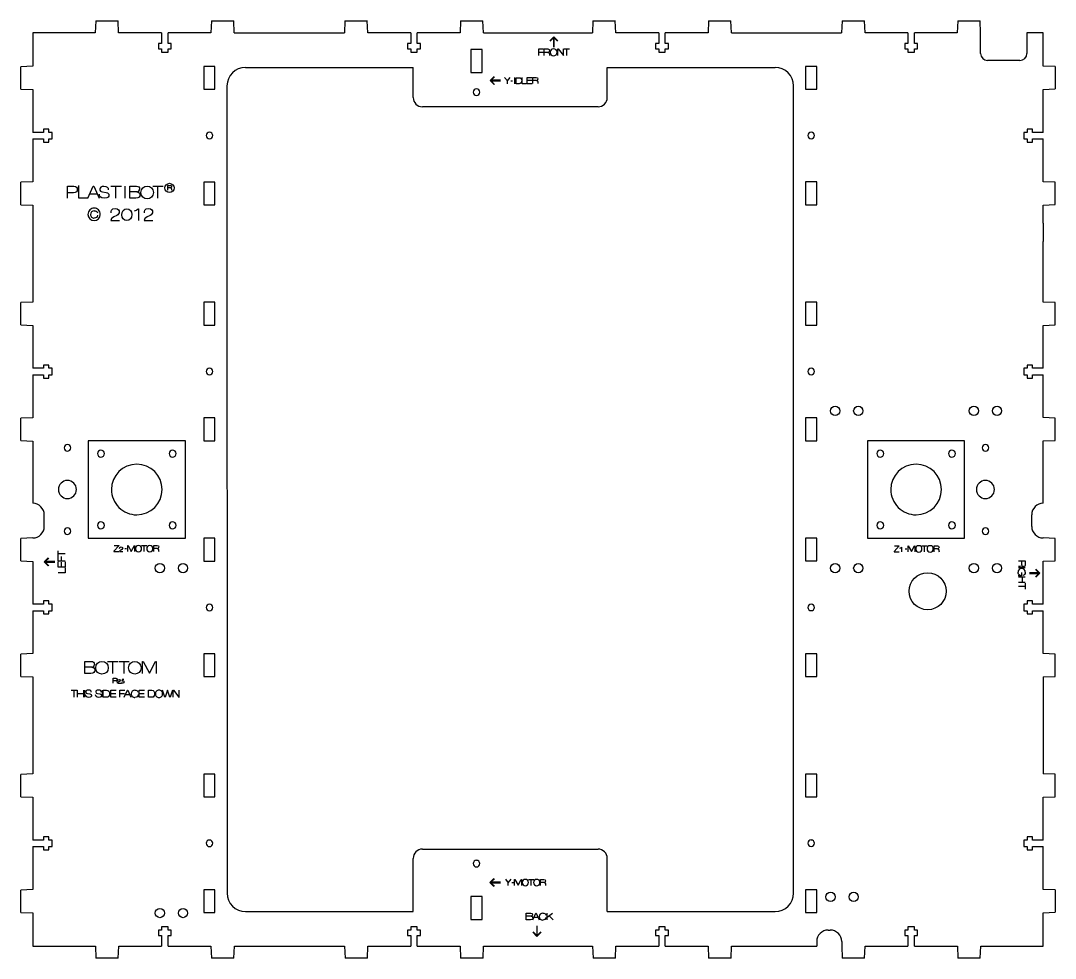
# Model space of a CAD drawing. Extents: x 49 to 1952, y 75 to 1350.
# Drawn here: x 614.4 to 1061.8, y 508.9 to 914.3 of the extents above; entities that cross this region are included whole.
import ezdxf

# ---------------------------------------------------------------- set-up
doc = ezdxf.new("R2010")
doc.units = 0
doc.header["$MEASUREMENT"] = 0
for name, color, linetype in [('4_8MM_TABS_-_PLYWOOD', 160, 'Continuous'), ('PASS_2', 5, 'Continuous'), ('PASS_3', 7, 'Continuous'), ('RASTER_-_LETTERS', 3, 'Continuous'), ('T-SLOT_-_PLYWOOD', 7, 'Continuous')]:
    doc.layers.add(name, color=color, linetype=linetype)

msp = doc.modelspace()

# ---------------------------------------------------------------- linework, layer by layer
at = {"layer": '4_8MM_TABS_-_PLYWOOD', "color": 5}
for p, q in [((809.14, 901.82), (809.14, 891.97)), ((813.94, 901.82), (809.14, 901.82)), ((813.94, 891.97), (813.94, 901.82)), ((693.65, 894.55), (693.65, 884.7)), ((698.45, 894.55), (693.65, 894.55)), ((698.45, 884.7), (698.45, 894.55)), ((809.14, 891.97), (813.94, 891.97)), ((953.85, 894.58), (953.85, 884.73)), ((958.65, 894.58), (953.85, 894.58)), ((958.65, 884.73), (958.65, 894.58)), ((693.65, 884.7), (698.45, 884.7)), ((953.85, 884.73), (958.65, 884.73)), ((693.65, 844.55), (693.65, 834.7)), ((698.45, 844.55), (693.65, 844.55)), ((698.45, 834.7), (698.45, 844.55)), ((953.85, 844.58), (953.85, 834.73)), ((958.65, 844.58), (953.85, 844.58)), ((958.65, 834.73), (958.65, 844.58)), ((693.65, 834.7), (698.45, 834.7)), ((953.85, 834.73), (958.65, 834.73)), ((693.65, 792.55), (693.65, 782.7)), ((698.45, 792.55), (693.65, 792.55)), ((698.45, 782.7), (698.45, 792.55)), ((953.85, 792.58), (953.85, 782.73)), ((958.65, 792.58), (953.85, 792.58)), ((958.65, 782.73), (958.65, 792.58)), ((693.65, 782.7), (698.45, 782.7)), ((953.85, 782.73), (958.65, 782.73)), ((693.65, 742.55), (693.65, 732.7)), ((698.45, 742.55), (693.65, 742.55)), ((698.45, 732.7), (698.45, 742.55)), ((953.85, 742.58), (953.85, 732.73)), ((958.65, 742.58), (953.85, 742.58)), ((958.65, 732.73), (958.65, 742.58)), ((693.65, 732.7), (698.45, 732.7)), ((953.85, 732.73), (958.65, 732.73)), ((693.65, 690.55), (693.65, 680.7)), ((698.45, 690.55), (693.65, 690.55)), ((698.45, 680.7), (698.45, 690.55)), ((953.85, 690.58), (953.85, 680.73)), ((958.65, 690.58), (953.85, 690.58)), ((958.65, 680.73), (958.65, 690.58)), ((693.65, 680.7), (698.45, 680.7)), ((953.85, 680.73), (958.65, 680.73)), ((693.65, 640.55), (693.65, 630.7)), ((698.45, 640.55), (693.65, 640.55)), ((698.45, 630.7), (698.45, 640.55)), ((953.85, 640.58), (953.85, 630.73)), ((958.65, 640.58), (953.85, 640.58)), ((958.65, 630.73), (958.65, 640.58)), ((693.65, 630.7), (698.45, 630.7)), ((953.85, 630.73), (958.65, 630.73)), ((693.65, 588.55), (693.65, 578.7)), ((698.45, 588.55), (693.65, 588.55)), ((698.45, 578.7), (698.45, 588.55)), ((953.85, 588.58), (953.85, 578.73)), ((958.65, 588.58), (953.85, 588.58)), ((958.65, 578.73), (958.65, 588.58)), ((693.65, 578.7), (698.45, 578.7)), ((953.85, 578.73), (958.65, 578.73)), ((693.65, 538.55), (693.65, 528.7)), ((698.45, 538.55), (693.65, 538.55)), ((698.45, 528.7), (698.45, 538.55)), ((953.85, 538.58), (953.85, 528.73)), ((958.65, 538.58), (953.85, 538.58)), ((958.65, 528.73), (958.65, 538.58)), ((809.14, 535.57), (809.14, 525.72)), ((813.94, 535.57), (809.14, 535.57)), ((813.94, 525.72), (813.94, 535.57)), ((693.65, 528.7), (698.45, 528.7)), ((953.85, 528.73), (958.65, 528.73)), ((809.14, 525.72), (813.94, 525.72))]:
    msp.add_line(p, q, dxfattribs=at)
for centre, radius, start, end in [((811.54, 883.39), 1.43, 90.0473, 179.9669), ((811.54, 883.39), 1.42, 179.9903, 269.9969), ((811.54, 883.39), 1.42, 359.9877, 89.9981), ((811.54, 883.39), 1.42, 269.9969, 0.0158), ((696.06, 864.63), 1.43, 90.0473, 179.9669), ((696.05, 864.63), 1.42, 179.9903, 269.9969), ((696.05, 864.63), 1.42, 359.9877, 89.9981), ((696.05, 864.63), 1.42, 269.9969, 0.0158), ((956.26, 864.65), 1.43, 90.0473, 179.9669), ((956.25, 864.65), 1.42, 179.9903, 269.9969), ((956.25, 864.65), 1.42, 359.9877, 89.9981), ((956.25, 864.65), 1.42, 269.9969, 0.0158), ((696.06, 762.63), 1.43, 90.0473, 179.9669), ((696.05, 762.63), 1.42, 179.9903, 269.9969), ((696.05, 762.63), 1.42, 359.9877, 89.9981), ((696.05, 762.63), 1.42, 269.9969, 0.0158), ((956.26, 762.65), 1.43, 90.0473, 179.9669), ((956.25, 762.65), 1.42, 179.9903, 269.9969), ((956.25, 762.65), 1.42, 359.9877, 89.9981), ((956.25, 762.65), 1.42, 269.9969, 0.0158), ((696.06, 660.63), 1.43, 90.0473, 179.9669), ((696.05, 660.63), 1.42, 179.9903, 269.9969), ((696.05, 660.63), 1.42, 359.9877, 89.9981), ((696.05, 660.63), 1.42, 269.9969, 0.0158), ((956.26, 660.65), 1.43, 90.0473, 179.9669), ((956.25, 660.65), 1.42, 179.9903, 269.9969), ((956.25, 660.65), 1.42, 359.9877, 89.9981), ((956.25, 660.65), 1.42, 269.9969, 0.0158), ((696.06, 558.63), 1.43, 90.0473, 179.9669), ((696.05, 558.63), 1.42, 359.9877, 89.9981), ((956.26, 558.65), 1.43, 90.0473, 179.9669), ((956.25, 558.65), 1.42, 359.9877, 89.9981), ((696.05, 558.63), 1.42, 179.9903, 269.9969), ((696.05, 558.63), 1.42, 269.9969, 0.0158), ((956.25, 558.65), 1.42, 179.9903, 269.9969), ((956.25, 558.65), 1.42, 269.9969, 0.0158), ((811.54, 549.85), 1.43, 90.0473, 179.9669), ((811.54, 549.85), 1.42, 359.9877, 89.9981), ((811.54, 549.85), 1.42, 179.9903, 269.9969), ((811.54, 549.85), 1.42, 269.9969, 0.0158)]:
    msp.add_arc(centre, radius, start, end, dxfattribs=at)
at = {"layer": 'PASS_2', "color": 5}
for centre, radius in [((966.64, 745.61), 2), ((976.64, 745.61), 2), ((1026.64, 745.62), 2), ((1036.64, 745.62), 2), ((674.64, 677.62), 2), ((684.64, 677.62), 2), ((966.64, 677.61), 2), ((976.64, 677.61), 2), ((1006.64, 667.62), 8), ((1026.64, 677.62), 2), ((1036.64, 677.62), 2), ((964.64, 535.47), 2), ((974.64, 535.47), 2), ((674.64, 528.48), 2), ((684.64, 528.48), 2)]:
    msp.add_circle(centre, radius, dxfattribs=at)
for centre, radius, start, end in [((634.64, 729.62), 1.43, 90.0249, 179.9609), ((634.64, 729.62), 1.42, 179.9937, 270.0077), ((634.64, 729.62), 1.42, 0.0131, 89.9997), ((634.64, 729.62), 1.42, 269.9869, 0.0131), ((1031.64, 729.62), 1.42, 135.0007, 180.006), ((1031.64, 729.62), 1.43, 180.037, 269.9758), ((1031.64, 729.62), 1.42, 89.9954, 135.0007), ((1031.64, 729.62), 1.42, 45, 90.013), ((1031.64, 729.62), 1.42, 269.9988, 359.987), ((1031.64, 729.62), 1.42, 359.987, 45), ((649.14, 727.12), 1.5, 90.0242, 180.0028), ((649.14, 727.12), 1.5, 179.983, 225), ((649.14, 727.12), 1.5, 225, 270.017), ((649.14, 727.12), 1.5, 0.027, 89.9609), ((649.14, 727.12), 1.5, 269.9582, 314.9926), ((649.14, 727.12), 1.5, 314.9926, 0.027), ((680.14, 727.12), 1.5, 90.0242, 180.0028), ((680.14, 727.12), 1.5, 179.983, 225), ((680.14, 727.12), 1.5, 225, 270.017), ((680.14, 727.12), 1.5, 0.027, 89.9609), ((680.14, 727.12), 1.5, 269.9582, 314.9926), ((680.14, 727.12), 1.5, 314.9926, 0.027), ((986.14, 727.12), 1.5, 90.0242, 180.0028), ((986.14, 727.12), 1.5, 179.983, 225), ((986.14, 727.12), 1.5, 225, 270.017), ((986.14, 727.12), 1.5, 0.027, 89.9609), ((986.14, 727.12), 1.5, 269.9582, 314.9926), ((986.14, 727.12), 1.5, 314.9926, 0.027), ((1017.14, 727.12), 1.5, 90.0242, 180.0028), ((1017.14, 727.12), 1.5, 179.983, 225), ((1017.14, 727.12), 1.5, 225, 270.017), ((1017.14, 727.12), 1.5, 0.027, 89.9609), ((1017.14, 727.12), 1.5, 269.9582, 314.9926), ((1017.14, 727.12), 1.5, 314.9926, 0.027), ((664.64, 711.62), 10.95, 90.0045, 179.9992), ((664.64, 711.62), 10.95, 0.0002, 89.9962), ((1001.64, 711.62), 10.95, 90.0045, 179.9992), ((1001.64, 711.62), 10.95, 0.0002, 89.9962), ((664.64, 711.62), 10.95, 179.9972, 224.9991), ((664.64, 711.62), 10.95, 270.0014, 0.0002), ((1001.64, 711.62), 10.95, 179.9972, 224.9991), ((1001.64, 711.62), 10.95, 270.0014, 0.0002), ((664.64, 711.62), 10.95, 224.9991, 270.001), ((1001.64, 711.62), 10.95, 224.9991, 270.001), ((634.64, 693.62), 1.43, 90.0249, 179.9609), ((634.64, 693.62), 1.42, 179.9937, 270.0077), ((634.64, 693.62), 1.42, 0.0131, 89.9997), ((634.64, 693.62), 1.42, 269.9869, 0.0131), ((649.14, 696.12), 1.5, 90.0204, 179.9796), ((649.14, 696.12), 1.5, 179.9254, 224.9798), ((649.14, 696.12), 1.5, 224.9798, 270.0342), ((649.14, 696.12), 1.5, 0.0145, 90.0003), ((649.14, 696.12), 1.5, 270.0111, 315.0128), ((649.14, 696.12), 1.5, 315.0128, 0.0145), ((680.14, 696.12), 1.5, 90.0204, 179.9796), ((680.14, 696.12), 1.5, 179.9254, 224.9798), ((680.14, 696.12), 1.5, 224.9798, 270.0342), ((680.14, 696.12), 1.5, 0.0145, 90.0003), ((680.14, 696.12), 1.5, 270.0111, 315.0128), ((680.14, 696.12), 1.5, 315.0128, 0.0145), ((986.14, 696.12), 1.5, 90.0204, 179.9796), ((986.14, 696.12), 1.5, 179.9254, 224.9798), ((986.14, 696.12), 1.5, 224.9798, 270.0342), ((986.14, 696.12), 1.5, 0.0145, 90.0003), ((986.14, 696.12), 1.5, 270.0111, 315.0128), ((986.14, 696.12), 1.5, 315.0128, 0.0145), ((1017.14, 696.12), 1.5, 90.0204, 179.9796), ((1017.14, 696.12), 1.5, 179.9254, 224.9798), ((1017.14, 696.12), 1.5, 224.9798, 270.0342), ((1017.14, 696.12), 1.5, 0.0145, 90.0003), ((1017.14, 696.12), 1.5, 270.0111, 315.0128), ((1017.14, 696.12), 1.5, 315.0128, 0.0145), ((1031.64, 693.62), 1.42, 135, 180.0051), ((1031.64, 693.62), 1.43, 180.0379, 269.9749), ((1031.64, 693.62), 1.42, 89.9949, 135), ((1031.64, 693.62), 1.42, 45.0007, 90.0133), ((1031.64, 693.62), 1.42, 269.9977, 359.9881), ((1031.64, 693.62), 1.42, 359.9881, 45.0007)]:
    msp.add_arc(centre, radius, start, end, dxfattribs=at)
at = {"layer": 'PASS_3'}
for p, q in [((646.91, 914.32), (646.7, 909.12)), ((646.91, 914.32), (656.59, 914.32)), ((656.8, 909.12), (656.58, 914.32)), ((696.91, 914.32), (696.7, 909.12)), ((696.91, 914.32), (706.58, 914.32)), ((706.8, 909.12), (706.58, 914.32)), ((754.66, 914.32), (754.45, 909.12)), ((754.66, 914.32), (764.34, 914.32)), ((764.55, 909.12), (764.33, 914.32)), ((804.66, 914.32), (804.45, 909.12)), ((804.66, 914.32), (814.33, 914.32)), ((814.55, 909.12), (814.33, 914.32)), ((861.91, 914.32), (861.7, 909.12)), ((861.91, 914.32), (871.59, 914.32)), ((871.8, 909.12), (871.58, 914.32)), ((911.91, 914.32), (911.7, 909.12)), ((911.91, 914.32), (921.58, 914.32)), ((921.8, 909.12), (921.58, 914.32)), ((969.66, 914.32), (969.45, 909.12)), ((969.66, 914.32), (979.34, 914.32)), ((979.55, 909.12), (979.33, 914.32)), ((1019.66, 914.32), (1019.45, 909.12)), ((1019.66, 914.32), (1029.33, 914.32)), ((1029.55, 909.12), (1029.33, 914.32)), ((619.64, 909.12), (619.64, 894.65)), ((646.7, 909.12), (619.64, 909.12)), ((674.86, 909.12), (656.8, 909.12)), ((675.36, 909.12), (674.86, 909.12)), ((678.66, 909.12), (678.16, 909.12)), ((696.7, 909.12), (678.66, 909.12)), ((706.8, 909.12), (754.45, 909.12)), ((782.61, 909.12), (764.55, 909.12)), ((783.11, 909.12), (782.61, 909.12)), ((786.41, 909.12), (785.91, 909.12)), ((804.45, 909.12), (786.41, 909.12)), ((814.55, 909.12), (861.7, 909.12)), ((889.86, 909.12), (871.8, 909.12)), ((890.36, 909.12), (889.86, 909.12)), ((893.66, 909.12), (893.16, 909.12)), ((911.7, 909.12), (893.66, 909.12)), ((921.8, 909.12), (969.45, 909.12)), ((997.61, 909.12), (979.55, 909.12)), ((998.11, 909.12), (997.61, 909.12)), ((1001.41, 909.12), (1000.91, 909.12)), ((1019.45, 909.12), (1001.41, 909.12)), ((1029.55, 900.12), (1029.55, 909.12)), ((1056.64, 909.12), (1049.55, 909.12)), ((1049.55, 909.12), (1049.55, 900.12)), ((1056.64, 894.68), (1056.64, 909.12)), ((1046.55, 897.12), (1032.55, 897.12)), ((619.64, 894.65), (614.44, 894.44)), ((614.44, 884.77), (614.44, 894.44)), ((711.64, 894.12), (784.19, 894.12)), ((784.19, 881.12), (784.19, 894.12)), ((868.09, 881.12), (868.09, 894.12)), ((868.09, 894.12), (940.64, 894.12)), ((1061.84, 894.47), (1056.64, 894.68)), ((1061.84, 894.47), (1061.84, 884.8)), ((703.64, 886.22), (703.67, 537.12)), ((948.67, 537.02), (948.64, 886.12)), ((614.44, 884.77), (619.64, 884.55)), ((619.64, 884.55), (619.64, 866.52)), ((1056.64, 884.58), (1061.84, 884.8)), ((1056.64, 866.52), (1056.64, 884.58)), ((864.09, 877.12), (788.19, 877.12)), ((619.64, 866.52), (619.64, 866.02)), ((1056.64, 866.02), (1056.64, 866.52)), ((619.64, 863.22), (619.64, 862.72)), ((619.64, 862.72), (619.64, 844.65)), ((1056.64, 862.72), (1056.64, 863.22)), ((1056.64, 844.69), (1056.64, 862.72)), ((619.64, 844.65), (614.44, 844.44)), ((614.44, 834.77), (614.44, 844.44)), ((1061.84, 844.47), (1056.64, 844.69)), ((1061.84, 834.8), (1061.84, 844.47)), ((614.44, 834.77), (619.64, 834.55)), ((619.64, 834.55), (619.64, 792.65)), ((1056.64, 834.59), (1061.84, 834.8)), ((1056.64, 826.8), (1056.64, 834.59)), ((1056.64, 826.8), (1056.64, 818.8)), ((1056.64, 792.68), (1056.64, 818.8)), ((619.64, 792.65), (614.44, 792.44)), ((614.44, 782.77), (614.44, 792.44)), ((1061.84, 792.47), (1056.64, 792.68)), ((1061.84, 782.8), (1061.84, 792.47)), ((614.44, 782.77), (619.64, 782.55)), ((619.64, 782.55), (619.64, 764.52)), ((1056.64, 782.58), (1061.84, 782.8)), ((1056.64, 764.52), (1056.64, 782.58)), ((619.64, 764.52), (619.64, 764.02)), ((619.64, 761.22), (619.64, 760.72)), ((619.64, 760.72), (619.64, 742.65)), ((1056.64, 764.02), (1056.64, 764.52)), ((1056.64, 760.72), (1056.64, 761.22)), ((1056.64, 742.69), (1056.64, 760.72)), ((1061.84, 742.47), (1056.64, 742.69)), ((619.64, 742.65), (614.44, 742.44)), ((614.44, 732.77), (614.44, 742.44)), ((1061.84, 732.8), (1061.84, 742.47)), ((614.44, 732.77), (619.64, 732.55)), ((619.64, 732.55), (619.64, 705.65)), ((1056.64, 732.59), (1061.84, 732.8)), ((1056.64, 705.68), (1056.64, 732.59)), ((624.64, 695.65), (624.64, 700.65)), ((1051.64, 695.68), (1051.64, 700.68)), ((619.64, 690.65), (614.44, 690.44)), ((614.44, 680.77), (614.44, 690.44)), ((1061.84, 690.47), (1056.64, 690.68)), ((1061.84, 680.8), (1061.84, 690.47)), ((614.44, 680.77), (619.64, 680.55)), ((619.64, 680.55), (619.64, 662.52)), ((1056.64, 680.58), (1061.84, 680.8)), ((1056.64, 662.52), (1056.64, 680.58)), ((619.64, 662.52), (619.64, 662.02)), ((1056.64, 662.02), (1056.64, 662.52)), ((619.64, 659.22), (619.64, 658.72)), ((619.64, 658.72), (619.64, 640.65)), ((1056.64, 658.72), (1056.64, 659.22)), ((1056.64, 640.69), (1056.64, 658.72)), ((619.64, 640.65), (614.44, 640.44)), ((614.44, 630.77), (614.44, 640.44)), ((1061.84, 640.47), (1056.64, 640.69)), ((1061.84, 630.8), (1061.84, 640.47)), ((614.44, 630.77), (619.64, 630.55)), ((619.64, 630.55), (619.64, 588.65)), ((1056.64, 630.59), (1061.84, 630.8)), ((1056.64, 630.59), (1056.64, 588.68)), ((619.64, 588.65), (614.44, 588.44)), ((614.44, 578.77), (614.44, 588.44)), ((1061.84, 588.47), (1056.64, 588.68)), ((1061.84, 578.8), (1061.84, 588.47)), ((614.44, 578.77), (619.64, 578.55)), ((619.64, 578.55), (619.64, 560.52)), ((1056.64, 578.58), (1061.84, 578.8)), ((1056.64, 560.52), (1056.64, 578.58)), ((619.64, 560.52), (619.64, 560.02)), ((1056.64, 560.02), (1056.64, 560.52)), ((619.64, 557.22), (619.64, 556.72)), ((619.64, 556.72), (619.64, 538.65)), ((788.19, 556.12), (864.09, 556.12)), ((1056.64, 556.72), (1056.64, 557.22)), ((1056.64, 538.69), (1056.64, 556.72)), ((784.19, 529.12), (784.19, 552.12)), ((868.09, 529.12), (868.09, 552.12)), ((619.64, 538.65), (614.44, 538.44)), ((614.44, 528.77), (614.44, 538.44)), ((1061.84, 538.47), (1056.64, 538.69)), ((1061.84, 538.47), (1061.84, 528.8)), ((614.44, 528.77), (619.64, 528.55)), ((619.64, 528.55), (619.64, 514.12)), ((711.67, 529.12), (784.19, 529.12)), ((868.09, 529.12), (940.67, 529.12)), ((1056.64, 528.59), (1061.84, 528.8)), ((1056.64, 514.12), (1056.64, 528.59)), ((963.65, 521.12), (964.48, 521.12)), ((958.65, 516.12), (958.65, 514.12)), ((969.48, 516.12), (969.48, 514.12)), ((619.64, 514.12), (646.73, 514.12)), ((646.73, 514.12), (646.95, 508.92)), ((656.62, 508.92), (656.83, 514.12)), ((656.83, 514.12), (674.87, 514.12)), ((674.87, 514.12), (675.36, 514.12)), ((678.16, 514.12), (678.67, 514.12)), ((678.67, 514.12), (696.73, 514.12)), ((696.73, 514.12), (696.94, 508.92)), ((706.62, 508.92), (706.83, 514.12)), ((706.83, 514.12), (754.48, 514.12)), ((754.48, 514.12), (754.7, 508.92)), ((764.37, 508.92), (764.58, 514.12)), ((764.58, 514.12), (782.62, 514.12)), ((782.62, 514.12), (783.11, 514.12)), ((785.91, 514.12), (786.42, 514.12)), ((786.42, 514.12), (804.48, 514.12)), ((804.48, 514.12), (804.69, 508.92)), ((814.37, 508.92), (814.58, 514.12)), ((814.58, 514.12), (861.73, 514.12)), ((861.73, 514.12), (861.95, 508.92)), ((871.62, 508.92), (871.83, 514.12)), ((871.83, 514.12), (889.87, 514.12)), ((889.87, 514.12), (890.36, 514.12)), ((893.16, 514.12), (893.67, 514.12)), ((893.67, 514.12), (911.73, 514.12)), ((911.73, 514.12), (911.94, 508.92)), ((921.62, 508.92), (921.83, 514.12)), ((921.83, 514.12), (958.65, 514.12)), ((969.48, 514.12), (969.7, 508.92)), ((979.37, 508.92), (979.58, 514.12)), ((979.58, 514.12), (997.62, 514.12)), ((997.62, 514.12), (998.11, 514.12)), ((1000.91, 514.12), (1001.42, 514.12)), ((1001.42, 514.12), (1019.48, 514.12)), ((1019.48, 514.12), (1019.69, 508.92)), ((1029.37, 508.92), (1029.58, 514.12)), ((1029.58, 514.12), (1056.64, 514.12)), ((656.62, 508.92), (646.95, 508.92)), ((706.62, 508.92), (696.94, 508.92)), ((764.37, 508.92), (754.7, 508.92)), ((814.37, 508.92), (804.69, 508.92)), ((871.62, 508.92), (861.95, 508.92)), ((921.62, 508.92), (911.94, 508.92)), ((979.37, 508.92), (969.7, 508.92)), ((1029.37, 508.92), (1019.69, 508.92))]:
    msp.add_line(p, q, dxfattribs=at)
for centre, radius, start, end in [((1032.55, 900.12), 3, 180, 270), ((1046.55, 900.12), 3, 270, 0), ((711.64, 886.12), 8, 90, 180), ((940.64, 886.12), 8, 0, 90), ((788.19, 881.12), 4, 180, 270), ((864.09, 881.12), 4, 270, 0), ((619.64, 700.65), 5, 0, 90), ((1056.64, 700.68), 5, 90, 180), ((619.64, 695.65), 5, 270, 0), ((1056.64, 695.68), 5, 180, 270), ((788.19, 552.12), 4, 90, 180), ((864.09, 552.12), 4, 0, 90), ((711.67, 537.12), 8, 180, 270), ((940.67, 537.12), 8, 270, 360), ((963.65, 516.12), 5, 90, 180), ((964.48, 516.12), 5, 0, 90)]:
    msp.add_arc(centre, radius, start, end, dxfattribs=at)
at = {"layer": 'RASTER_-_LETTERS'}
for p, q in [((843.21, 905.66), (844.95, 907.4)), ((843.33, 905.48), (844.83, 906.97)), ((844.83, 906.97), (844.83, 902.89)), ((844.95, 907.4), (846.69, 905.66)), ((845.08, 902.89), (845.08, 906.97)), ((845.08, 906.97), (846.58, 905.47)), ((838.53, 899.22), (838.53, 902.09)), ((838.53, 902.09), (840.54, 902.09)), ((838.53, 900.75), (840.43, 900.75)), ((840.76, 899.22), (840.76, 902.09)), ((840.76, 902.09), (842.34, 902.09)), ((842.44, 900.61), (840.76, 900.61)), ((846.73, 899.22), (846.73, 902.09)), ((846.73, 902.09), (846.83, 902.09)), ((846.83, 902.09), (849.1, 899.22)), ((849.19, 899.22), (849.19, 902.09)), ((849.36, 902.09), (851.83, 902.09)), ((850.6, 899.22), (850.6, 902.09)), ((849.1, 899.22), (849.19, 899.22)), ((817.39, 888.41), (819.13, 890.15)), ((819.13, 886.67), (817.39, 888.41)), ((817.82, 888.54), (819.32, 890.04)), ((821.91, 888.54), (817.82, 888.54)), ((819.32, 886.79), (817.83, 888.29)), ((817.83, 888.29), (821.91, 888.29)), ((823.68, 889.78), (824.89, 888.29)), ((824.89, 888.29), (826.1, 889.78)), ((824.89, 887.06), (824.89, 888.29)), ((826.44, 888.36), (827.13, 888.36)), ((827.94, 889.78), (827.94, 887.07)), ((828.73, 889.68), (830, 889.68)), ((828.73, 887.07), (828.73, 889.68)), ((830, 887.07), (828.73, 887.07)), ((831.26, 887.08), (831.26, 889.8)), ((833.17, 887.08), (831.26, 887.08)), ((833.43, 887.08), (833.43, 889.8)), ((833.43, 889.8), (835.55, 889.8)), ((833.43, 888.54), (835.46, 888.54)), ((835.57, 887.08), (833.43, 887.08)), ((835.86, 887.1), (835.86, 889.81)), ((835.86, 889.81), (837.35, 889.81)), ((837.45, 888.42), (835.86, 888.41)), ((634.64, 837.55), (634.64, 842.76)), ((634.64, 842.76), (637.43, 842.76)), ((639.64, 837.55), (639.64, 843)), ((643.46, 837.55), (645.85, 842.76)), ((645.85, 842.76), (646.04, 842.76)), ((646.04, 842.76), (648.44, 837.55)), ((653.46, 842.76), (657.96, 842.76)), ((655.64, 837.55), (655.64, 842.72)), ((659.64, 837.55), (659.64, 842.72)), ((661.64, 842.77), (664.47, 842.77)), ((661.64, 837.55), (661.64, 842.77)), ((671.52, 842.77), (676.02, 842.77)), ((673.79, 837.55), (673.79, 842.77)), ((678, 841), (678, 843.08)), ((678, 843.08), (679.15, 843.08)), ((679.22, 842.01), (678, 842.01)), ((637.22, 839.93), (634.64, 839.94)), ((643.46, 837.55), (639.64, 837.55)), ((647.65, 839.28), (644.24, 839.28)), ((649.84, 840.29), (651.47, 840.02)), ((664.72, 840.28), (661.64, 840.29)), ((664.28, 837.55), (661.64, 837.55)), ((664.72, 840.29), (664.72, 840.28)), ((665.22, 832.99), (665.4, 832.99)), ((665.4, 832.99), (665.4, 827.93)), ((653.44, 827.93), (657.2, 827.93)), ((655.99, 830.15), (654.75, 829.52)), ((667.84, 827.93), (671.6, 827.93)), ((670.39, 830.15), (669.15, 829.52)), ((643.64, 732.62), (643.64, 690.62)), ((685.64, 732.62), (643.64, 732.62)), ((685.64, 690.62), (685.64, 732.62)), ((980.64, 732.62), (980.64, 690.62)), ((1022.64, 732.62), (980.64, 732.62)), ((1022.64, 690.62), (1022.64, 732.62)), ((643.64, 690.62), (685.64, 690.62)), ((980.64, 690.62), (1022.64, 690.62)), ((630.7, 682.45), (630.7, 685.08)), ((656.9, 687.31), (654.71, 684.9)), ((654.71, 684.9), (654.71, 684.8)), ((654.71, 684.8), (656.94, 684.8)), ((654.83, 687.4), (656.9, 687.4)), ((656.9, 687.4), (656.9, 687.31)), ((657.19, 684.8), (658.63, 684.8)), ((658.17, 685.65), (657.7, 685.4)), ((659.5, 686.04), (660.2, 686.04)), ((660.73, 684.8), (660.73, 687.4)), ((660.73, 687.4), (660.85, 687.4)), ((660.85, 687.4), (662.22, 684.87)), ((662.23, 684.87), (663.59, 687.4)), ((663.59, 687.4), (663.71, 687.4)), ((663.71, 687.4), (663.71, 684.8)), ((666.74, 687.4), (668.98, 687.4)), ((667.87, 684.8), (667.87, 687.4)), ((671.98, 684.8), (671.98, 687.4)), ((671.98, 687.4), (673.41, 687.4)), ((673.51, 686.06), (671.98, 686.06)), ((994.32, 687.21), (992.13, 684.79)), ((992.13, 684.79), (992.13, 684.69)), ((992.13, 684.69), (994.36, 684.69)), ((992.25, 687.3), (994.32, 687.3)), ((994.32, 687.3), (994.32, 687.21)), ((995.29, 686.63), (995.36, 686.63)), ((995.36, 686.63), (995.36, 684.69)), ((996.93, 685.93), (997.63, 685.93)), ((998.16, 684.69), (998.16, 687.3)), ((998.16, 687.3), (998.28, 687.3)), ((998.28, 687.3), (999.65, 684.76)), ((999.65, 684.76), (1001.01, 687.3)), ((1001.01, 687.3), (1001.13, 687.3)), ((1001.13, 687.3), (1001.13, 684.69)), ((1004.16, 687.3), (1006.41, 687.3)), ((1005.29, 684.69), (1005.29, 687.3)), ((1009.4, 684.69), (1009.4, 687.3)), ((1009.4, 687.3), (1010.84, 687.3)), ((1010.93, 685.96), (1009.4, 685.95)), ((624.65, 680.3), (626.39, 682.03)), ((626.39, 678.56), (624.65, 680.3)), ((625.08, 680.42), (626.58, 681.92)), ((629.17, 680.42), (625.08, 680.42)), ((626.58, 678.67), (625.08, 680.17)), ((625.08, 680.17), (629.17, 680.17)), ((633.74, 683.77), (630.7, 683.77)), ((630.7, 680.64), (630.7, 682.78)), ((633.74, 680.64), (630.7, 680.64)), ((630.7, 677.98), (630.7, 680.35)), ((632.11, 680.64), (632.11, 682.66)), ((632.11, 677.98), (632.11, 680.25)), ((633.74, 680.38), (633.74, 677.98)), ((1045.87, 680.75), (1048.86, 680.75)), ((1047.32, 678.99), (1047.32, 680.75)), ((1048.86, 680.75), (1048.86, 679.1)), ((633.74, 677.98), (630.7, 677.98)), ((633.74, 677.68), (633.74, 675.55)), ((1048.86, 677.78), (1045.87, 677.78)), ((1047.2, 675.76), (1047.2, 674.35)), ((1053.23, 677.05), (1054.73, 675.55)), ((1053.42, 677.17), (1055.16, 675.43)), ((633.74, 675.55), (630.7, 675.55)), ((1047.2, 674.35), (1045.8, 674.35)), ((1045.87, 673.9), (1048.86, 673.9)), ((1048.86, 671.34), (1045.87, 671.34)), ((1047.47, 673.9), (1047.47, 671.34)), ((1048.86, 671.13), (1048.86, 668.56)), ((1054.73, 675.55), (1050.64, 675.55)), ((1050.64, 675.3), (1054.73, 675.3)), ((1054.73, 675.3), (1053.23, 673.8)), ((1055.16, 675.43), (1053.42, 673.69)), ((1045.87, 669.89), (1048.83, 669.89)), ((642.11, 637.27), (644.94, 637.27)), ((642.11, 632.05), (642.11, 637.27)), ((651.99, 637.27), (656.49, 637.27)), ((654.26, 632.05), (654.26, 637.27)), ((656.87, 637.27), (661.37, 637.27)), ((659.13, 632.05), (659.13, 637.27)), ((667.09, 632.05), (667.09, 637.27)), ((667.09, 637.27), (667.33, 637.27)), ((667.33, 637.27), (670.07, 632.2)), ((670.08, 632.2), (672.8, 637.27)), ((672.8, 637.27), (673.04, 637.27)), ((673.04, 637.27), (673.04, 632.05)), ((645.19, 634.78), (642.11, 634.79)), ((644.75, 632.05), (642.11, 632.05)), ((645.19, 634.79), (645.19, 634.78)), ((670.07, 632.2), (670.08, 632.2)), ((654.49, 627.9), (654.49, 629.99)), ((654.49, 629.99), (655.63, 629.99)), ((655.71, 628.92), (654.49, 628.91)), ((656.38, 627.9), (657.53, 627.9)), ((657.16, 628.58), (656.78, 628.39)), ((657.69, 627.9), (657.97, 627.9)), ((657.83, 627.76), (657.83, 628.04)), ((658.17, 628.03), (658.1, 628.18)), ((658.25, 629.47), (658.17, 628.79)), ((658.17, 628.79), (658.25, 628.86)), ((658.25, 627.95), (658.17, 628.03)), ((659.01, 629.47), (658.25, 629.47)), ((658.25, 628.86), (658.48, 628.94)), ((658.48, 627.87), (658.25, 627.95)), ((658.48, 628.94), (658.71, 628.94)), ((658.71, 627.87), (658.48, 627.87)), ((658.71, 628.94), (658.94, 628.86)), ((658.94, 627.95), (658.71, 627.87)), ((658.94, 628.86), (659.09, 628.71)), ((659.09, 628.1), (658.94, 627.95)), ((659.09, 628.71), (659.16, 628.48)), ((659.16, 628.33), (659.09, 628.1)), ((659.16, 628.48), (659.16, 628.33)), ((636.21, 624.8), (638.82, 624.8)), ((637.52, 621.78), (637.52, 624.8)), ((638.98, 621.78), (638.98, 624.8)), ((638.98, 623.4), (641.57, 623.4)), ((641.57, 624.8), (641.57, 621.78)), ((642.01, 624.8), (642.01, 621.78)), ((643.35, 623.4), (644.36, 623.24)), ((647.68, 623.4), (648.68, 623.24)), ((649.68, 624.8), (649.68, 621.78)), ((650.14, 624.8), (651.61, 624.8)), ((650.14, 621.78), (650.14, 624.8)), ((653.39, 621.78), (653.39, 624.8)), ((653.39, 624.8), (655.74, 624.8)), ((653.39, 623.4), (655.64, 623.4)), ((657.3, 621.78), (657.3, 624.8)), ((657.3, 624.8), (659.42, 624.8)), ((657.3, 623.4), (659.3, 623.4)), ((659.22, 621.78), (660.61, 624.8)), ((661.65, 622.78), (659.67, 622.78)), ((660.61, 624.8), (660.72, 624.8)), ((660.72, 624.8), (662.11, 621.78)), ((665.61, 621.78), (665.61, 624.8)), ((665.61, 624.8), (667.96, 624.8)), ((665.61, 623.4), (667.87, 623.4)), ((669.64, 624.8), (671.11, 624.8)), ((669.64, 621.78), (669.64, 624.8)), ((676.76, 621.78), (675.76, 624.8)), ((677.91, 624.79), (676.87, 621.78)), ((678.96, 621.78), (677.92, 624.79)), ((680.07, 624.8), (679.07, 621.78)), ((680.37, 621.78), (680.37, 624.8)), ((680.37, 624.8), (680.48, 624.8)), ((680.48, 624.8), (682.86, 621.78)), ((682.96, 621.78), (682.96, 624.8)), ((651.61, 621.78), (650.14, 621.78)), ((655.76, 621.78), (653.39, 621.78)), ((667.99, 621.78), (665.61, 621.78)), ((671.11, 621.78), (669.64, 621.78)), ((676.87, 621.78), (676.76, 621.78)), ((679.07, 621.78), (678.96, 621.78)), ((682.86, 621.78), (682.96, 621.78)), ((817.35, 541.66), (819.09, 543.4)), ((819.09, 539.92), (817.35, 541.66)), ((817.78, 541.79), (819.28, 543.29)), ((821.86, 541.79), (817.78, 541.79)), ((819.27, 540.04), (817.78, 541.54)), ((817.78, 541.54), (821.86, 541.54)), ((824.06, 543.1), (825.27, 541.61)), ((825.27, 541.61), (826.48, 543.1)), ((825.27, 540.38), (825.27, 541.61)), ((826.81, 541.68), (827.51, 541.68)), ((828.04, 540.44), (828.04, 543.05)), ((828.04, 543.05), (828.16, 543.05)), ((828.16, 543.05), (829.53, 540.51)), ((829.54, 540.51), (830.9, 543.05)), ((830.9, 543.05), (831.02, 543.05)), ((831.02, 543.05), (831.02, 540.44)), ((834.04, 543.05), (836.29, 543.05)), ((835.17, 540.44), (835.17, 543.05)), ((839.29, 540.44), (839.29, 543.05)), ((839.29, 543.05), (840.72, 543.05)), ((840.82, 541.71), (839.29, 541.7)), ((833, 528.45), (835.06, 528.45)), ((833, 525.57), (833, 528.45)), ((835.92, 525.57), (837.24, 528.45)), ((837.24, 528.45), (837.34, 528.45)), ((837.34, 528.45), (838.66, 525.57)), ((842.1, 526.64), (844.46, 528.45)), ((842.1, 525.57), (842.1, 528.45)), ((835.19, 527.08), (833, 527.08)), ((834.95, 525.57), (833, 525.57)), ((838.22, 526.52), (836.35, 526.52)), ((842.97, 527.31), (844.73, 525.57)), ((837.7, 518.41), (835.96, 520.15)), ((837.57, 518.84), (836.07, 520.34)), ((837.57, 522.93), (837.57, 518.84)), ((839.44, 520.15), (837.7, 518.41)), ((837.82, 518.84), (837.82, 522.93)), ((839.32, 520.34), (837.82, 518.84))]:
    msp.add_line(p, q, dxfattribs=at)
msp.add_circle((678.8, 842), 2, dxfattribs=at)
for centre, radius, start, end in [((842.45, 901.3), 0.684, 269.9525, 0.0505), ((846.93, 899.92), 3.85, 178.7122, 190.5459), ((844.84, 900.73), 1.42, 87.2892, 183.1599), ((844.84, 900.57), 1.42, 176.8575, 272.6947), ((844.97, 900.73), 1.42, 356.8167, 92.7057), ((844.97, 900.57), 1.42, 267.3104, 3.1659), ((837.45, 889.07), 0.645, 269.9709, 0.0471), ((841.67, 887.77), 3.62, 178.6826, 190.5748), ((664.67, 841.49), 1.2, 272.2953, 359.1563), ((679.23, 842.51), 0.496, 269.9266, 0.0588), ((682.46, 841.51), 2.77, 178.6921, 190.625), ((646.2, 830.59), 2.66, 89.9953, 180.0115), ((646.2, 830.59), 2.66, 359.9958, 89.9966), ((662.92, 835.02), 3.06, 283.202, 318.6255), ((646.2, 830.59), 2.66, 180.0047, 270.0037), ((646.2, 830.57), 1.57, 90, 180.4655), ((646.13, 830.47), 1.5, 176.8351, 272.7134), ((646.21, 830.59), 2.66, 269.9966, 359.9958), ((657.91, 686.26), 0.666, 292.8439, 357.5702), ((665.32, 686.11), 1.29, 87.3104, 183.163), ((665.32, 685.97), 1.29, 176.8362, 272.683), ((665.45, 686.11), 1.29, 356.8544, 92.7089), ((665.45, 685.97), 1.29, 267.2978, 3.1464), ((670.23, 686.11), 1.29, 87.3047, 183.1613), ((670.23, 685.97), 1.29, 176.8387, 272.6953), ((670.35, 686.11), 1.29, 356.8463, 92.702), ((670.35, 685.97), 1.29, 267.298, 3.1537), ((673.51, 686.69), 0.62, 269.9693, 0.0454), ((677.56, 685.43), 3.47, 178.6768, 190.6059), ((994.41, 687.4), 1.17, 283.202, 318.6255), ((1002.75, 686.01), 1.29, 87.3104, 183.163), ((1002.75, 685.86), 1.29, 176.8362, 272.683), ((1002.87, 686), 1.29, 356.8544, 92.7089), ((1002.87, 685.86), 1.29, 267.2978, 3.1464), ((1007.65, 686.01), 1.29, 87.3047, 183.1613), ((1007.65, 685.86), 1.29, 176.8387, 272.6953), ((1007.77, 686), 1.29, 356.8463, 92.702), ((1007.77, 685.86), 1.29, 267.298, 3.1537), ((1010.93, 686.58), 0.62, 269.9693, 0.0454), ((1014.98, 685.33), 3.47, 178.6768, 190.6059), ((1047.21, 675.94), 1.48, 86.8641, 182.704), ((1046.6, 674.35), 3.98, 88.704, 100.6202), ((1047.31, 675.87), 1.55, 0, 90.4695), ((1048.04, 678.99), 0.71, 179.8979, 270.1021), ((1047.54, 677.22), 2.89, 253.2114, 263.3696), ((645.14, 635.99), 1.2, 272.2953, 359.1563), ((655.71, 629.42), 0.496, 269.9266, 0.0588), ((658.95, 628.41), 2.77, 178.6921, 190.625), ((656.95, 629.07), 0.533, 292.8439, 357.5702), ((663.8, 623.3), 1.57, 90, 180.4655), ((663.72, 623.21), 1.5, 176.8351, 272.7134), ((674.18, 623.37), 1.5, 87.3082, 183.1703), ((674.18, 623.21), 1.5, 176.8321, 272.7036), ((674.32, 623.37), 1.5, 356.8438, 92.7036), ((674.32, 623.21), 1.5, 267.2846, 3.1539), ((832.63, 541.76), 1.29, 87.3148, 183.1646), ((832.63, 541.61), 1.29, 176.8341, 272.6783), ((832.75, 541.76), 1.29, 356.8549, 92.7091), ((832.75, 541.61), 1.29, 267.2978, 3.1464), ((837.54, 541.76), 1.29, 87.304, 183.1612), ((837.54, 541.61), 1.29, 176.8383, 272.6958), ((837.66, 541.76), 1.29, 356.8488, 92.7085), ((837.66, 541.61), 1.29, 267.2917, 3.1518), ((840.82, 542.33), 0.62, 269.9709, 0.0471), ((844.87, 541.08), 3.48, 178.6826, 190.5748), ((840.16, 526.96), 1.49, 90, 180.441), ((835.17, 527.74), 0.661, 272.2613, 359.2086), ((835.24, 526.39), 0.684, 356.8598, 93.4677), ((840.1, 526.87), 1.42, 176.8394, 272.7048)]:
    msp.add_arc(centre, radius, start, end, dxfattribs=at)
for points in [[(842.34, 902.09), (842.91, 902.09), (843.13, 901.82), (843.13, 901.3)], [(842.44, 900.61), (842.88, 900.61), (843.09, 900.4), (843.08, 900.01)], [(830, 889.68), (830.72, 889.68), (831.09, 889.16), (831.09, 888.38)], [(831.09, 888.38), (831.09, 887.6), (830.72, 887.07), (830, 887.07)], [(837.35, 889.81), (837.89, 889.81), (838.1, 889.55), (838.1, 889.07)], [(837.45, 888.42), (837.87, 888.41), (838.06, 888.22), (838.05, 887.85)], [(638.87, 841.34), (638.87, 840.64), (638.52, 839.92), (637.22, 839.93)], [(637.43, 842.76), (638.54, 842.76), (638.87, 842.12), (638.87, 841.34)], [(650.45, 842.67), (649.21, 842.67), (648.64, 842.21), (648.64, 841.41)], [(648.64, 841.41), (648.64, 840.74), (649.03, 840.43), (649.84, 840.29)], [(652.46, 841.19), (652.41, 841.94), (652.08, 842.67), (650.45, 842.67)], [(664.47, 842.77), (665.3, 842.77), (665.89, 842.32), (665.87, 841.47)], [(666.42, 840.04), (666.42, 841.77), (667.63, 842.77), (669.12, 842.77)], [(669.12, 842.77), (670.61, 842.77), (671.82, 841.77), (671.82, 840.04)], [(679.15, 843.08), (679.56, 843.08), (679.72, 842.89), (679.72, 842.52)], [(679.22, 842.01), (679.54, 842.01), (679.69, 841.86), (679.68, 841.57)], [(650.64, 837.55), (648.7, 837.55), (648.48, 838.57), (648.47, 839.27)], [(652.59, 838.93), (652.59, 838.38), (652.33, 837.55), (650.64, 837.55)], [(651.47, 840.02), (652.22, 839.86), (652.59, 839.53), (652.59, 838.93)], [(666.03, 838.97), (666.03, 838.36), (665.65, 837.55), (664.28, 837.55)], [(664.72, 840.28), (665.4, 840.25), (666.03, 839.88), (666.03, 838.97)], [(669.12, 837.32), (667.63, 837.32), (666.42, 838.32), (666.42, 840.04)], [(671.82, 840.04), (671.82, 838.32), (670.61, 837.32), (669.12, 837.32)], [(653.54, 831.31), (653.54, 831.86), (653.56, 833.11), (655.34, 833.11)], [(655.34, 833.11), (656.77, 833.11), (657.05, 832.18), (657.05, 831.69)], [(658.13, 830.4), (658.13, 831.94), (659.08, 832.94), (660.37, 832.94)], [(660.37, 832.94), (661.7, 832.94), (662.56, 831.93), (662.56, 830.48)], [(667.94, 831.31), (667.94, 831.86), (667.96, 833.11), (669.74, 833.11)], [(669.74, 833.11), (671.17, 833.11), (671.45, 832.18), (671.45, 831.69)], [(646.2, 832.13), (646.92, 832.13), (647.49, 831.84), (647.65, 831.18)], [(647.72, 830.19), (647.63, 829.38), (646.9, 829.01), (646.2, 828.98)], [(654.75, 829.52), (653.83, 828.98), (653.45, 828.69), (653.44, 827.93)], [(657.05, 831.69), (657.05, 830.95), (656.61, 830.52), (655.99, 830.15)], [(660.3, 827.93), (659.02, 827.93), (658.13, 828.93), (658.13, 830.4)], [(662.56, 830.48), (662.56, 828.82), (661.54, 827.93), (660.3, 827.93)], [(669.15, 829.52), (668.23, 828.98), (667.85, 828.69), (667.84, 827.93)], [(671.45, 831.69), (671.45, 830.95), (671.01, 830.52), (670.39, 830.15)], [(657.7, 685.4), (657.34, 685.2), (657.2, 685.08), (657.19, 684.8)], [(657.23, 686.09), (657.23, 686.3), (657.24, 686.78), (657.92, 686.78)], [(657.92, 686.78), (658.47, 686.78), (658.58, 686.42), (658.58, 686.23)], [(673.41, 687.4), (673.94, 687.4), (674.13, 687.15), (674.13, 686.69)], [(673.51, 686.06), (673.91, 686.06), (674.09, 685.87), (674.09, 685.51)], [(1010.84, 687.3), (1011.36, 687.3), (1011.55, 687.05), (1011.55, 686.58)], [(1010.93, 685.96), (1011.33, 685.95), (1011.52, 685.77), (1011.51, 685.41)], [(1046.7, 674.46), (1046.02, 674.66), (1045.77, 675.25), (1045.74, 675.87)], [(1047.32, 678.99), (1047.32, 678.53), (1047.1, 678.32), (1046.69, 678.33)], [(1048.86, 675.87), (1048.86, 674.93), (1048.44, 674.51), (1047.86, 674.4)], [(1048.86, 679.1), (1048.86, 678.5), (1048.57, 678.28), (1048.04, 678.28)], [(644.94, 637.27), (645.77, 637.27), (646.36, 636.82), (646.34, 635.97)], [(646.89, 634.54), (646.89, 636.26), (648.11, 637.27), (649.59, 637.27)], [(649.59, 637.27), (651.08, 637.27), (652.3, 636.26), (652.3, 634.54)], [(661.07, 634.54), (661.07, 636.26), (662.28, 637.27), (663.77, 637.27)], [(663.77, 637.27), (665.26, 637.27), (666.47, 636.26), (666.47, 634.54)], [(646.5, 633.47), (646.5, 632.86), (646.12, 632.05), (644.75, 632.05)], [(645.19, 634.78), (645.87, 634.75), (646.5, 634.38), (646.5, 633.47)], [(649.59, 631.82), (648.11, 631.82), (646.89, 632.82), (646.89, 634.54)], [(652.3, 634.54), (652.3, 632.82), (651.08, 631.82), (649.59, 631.82)], [(663.77, 631.82), (662.28, 631.82), (661.07, 632.82), (661.07, 634.54)], [(666.47, 634.54), (666.47, 632.82), (665.26, 631.82), (663.77, 631.82)], [(655.63, 629.99), (656.05, 629.99), (656.21, 629.79), (656.21, 629.42)], [(655.71, 628.92), (656.03, 628.91), (656.18, 628.76), (656.17, 628.48)], [(656.78, 628.39), (656.5, 628.22), (656.38, 628.13), (656.38, 627.9)], [(656.41, 628.94), (656.41, 629.1), (656.42, 629.49), (656.96, 629.49)], [(656.96, 629.49), (657.4, 629.49), (657.49, 629.2), (657.48, 629.05)], [(643.84, 621.71), (642.65, 621.71), (642.51, 622.34), (642.5, 622.78)], [(643.73, 624.87), (642.96, 624.87), (642.61, 624.59), (642.61, 624.1)], [(642.61, 624.1), (642.61, 623.68), (642.85, 623.49), (643.35, 623.4)], [(644.97, 623.96), (644.94, 624.42), (644.73, 624.87), (643.73, 624.87)], [(645.05, 622.56), (645.05, 622.23), (644.88, 621.71), (643.84, 621.71)], [(644.36, 623.24), (644.82, 623.14), (645.05, 622.94), (645.05, 622.56)], [(648.17, 621.71), (646.97, 621.71), (646.83, 622.34), (646.83, 622.78)], [(648.05, 624.87), (647.28, 624.87), (646.93, 624.59), (646.93, 624.1)], [(646.93, 624.1), (646.93, 623.68), (647.17, 623.49), (647.68, 623.4)], [(649.29, 623.96), (649.26, 624.42), (649.06, 624.87), (648.05, 624.87)], [(649.37, 622.56), (649.37, 622.23), (649.21, 621.71), (648.17, 621.71)], [(648.68, 623.24), (649.15, 623.14), (649.37, 622.94), (649.37, 622.56)], [(651.61, 624.8), (652.44, 624.8), (652.87, 624.19), (652.87, 623.29)], [(652.87, 623.29), (652.87, 622.39), (652.44, 621.78), (651.61, 621.78)], [(663.8, 624.87), (664.51, 624.87), (665.08, 624.58), (665.24, 623.92)], [(665.31, 622.93), (665.22, 622.12), (664.49, 621.75), (663.8, 621.71)], [(671.11, 624.8), (671.95, 624.8), (672.37, 624.19), (672.37, 623.29)], [(672.37, 623.29), (672.37, 622.39), (671.95, 621.78), (671.11, 621.78)], [(840.72, 543.05), (841.24, 543.05), (841.44, 542.8), (841.44, 542.33)], [(840.82, 541.71), (841.22, 541.7), (841.4, 541.52), (841.39, 541.16)], [(835.06, 528.45), (835.51, 528.45), (835.84, 528.2), (835.83, 527.73)], [(840.16, 528.45), (840.84, 528.45), (841.38, 528.17), (841.54, 527.54)], [(835.92, 526.35), (835.92, 526.02), (835.71, 525.57), (834.95, 525.57)], [(841.6, 526.6), (841.52, 525.83), (840.83, 525.48), (840.16, 525.45)]]:
    msp.add_open_spline(points, degree=3, dxfattribs=at)
at = {"layer": 'T-SLOT_-_PLYWOOD'}
for p, q in [((675.36, 909.12), (675.36, 904.41)), ((678.16, 904.41), (678.16, 909.12)), ((783.11, 909.12), (783.11, 904.41)), ((785.91, 904.41), (785.91, 909.12)), ((890.36, 909.12), (890.36, 904.41)), ((893.16, 904.41), (893.16, 909.12)), ((998.11, 909.12), (998.11, 904.41)), ((1000.91, 904.41), (1000.91, 909.12)), ((675.36, 904.41), (673.96, 904.41)), ((673.96, 904.41), (673.96, 902.21)), ((679.56, 904.41), (678.16, 904.41)), ((679.56, 902.21), (679.56, 904.41)), ((781.71, 904.41), (781.71, 902.21)), ((783.11, 904.41), (781.71, 904.41)), ((787.31, 904.41), (785.91, 904.41)), ((787.31, 902.21), (787.31, 904.41)), ((888.96, 904.41), (888.96, 902.21)), ((890.36, 904.41), (888.96, 904.41)), ((894.56, 904.41), (893.16, 904.41)), ((894.56, 902.21), (894.56, 904.41)), ((998.11, 904.41), (996.71, 904.41)), ((996.71, 904.41), (996.71, 902.21)), ((1002.31, 904.41), (1000.91, 904.41)), ((1002.31, 902.21), (1002.31, 904.41)), ((673.96, 902.21), (675.36, 902.21)), ((675.36, 902.21), (675.36, 900.76)), ((675.36, 900.76), (678.16, 900.76)), ((678.16, 900.76), (678.16, 902.21)), ((678.16, 902.21), (679.56, 902.21)), ((781.71, 902.21), (783.11, 902.21)), ((783.11, 902.21), (783.11, 900.76)), ((783.11, 900.76), (785.91, 900.76)), ((785.91, 902.21), (787.31, 902.21)), ((785.91, 900.76), (785.91, 902.21)), ((888.96, 902.21), (890.36, 902.21)), ((890.36, 902.21), (890.36, 900.76)), ((890.36, 900.76), (893.16, 900.76)), ((893.16, 902.21), (894.56, 902.21)), ((893.16, 900.76), (893.16, 902.21)), ((996.71, 902.21), (998.11, 902.21)), ((998.11, 902.21), (998.11, 900.76)), ((998.11, 900.76), (1000.91, 900.76)), ((1000.91, 900.76), (1000.91, 902.21)), ((1000.91, 902.21), (1002.31, 902.21)), ((624.35, 866.02), (619.64, 866.02)), ((624.35, 867.42), (624.35, 866.02)), ((626.55, 867.42), (624.35, 867.42)), ((626.55, 866.02), (626.55, 867.42)), ((628, 866.02), (626.55, 866.02)), ((628, 863.22), (628, 866.02)), ((1048.28, 866.02), (1048.28, 863.22)), ((1049.73, 866.02), (1048.28, 866.02)), ((1049.73, 867.42), (1049.73, 866.02)), ((1051.93, 867.42), (1049.73, 867.42)), ((1051.93, 866.02), (1051.93, 867.42)), ((1056.64, 866.02), (1051.93, 866.02)), ((619.64, 863.22), (624.35, 863.22)), ((624.35, 863.22), (624.35, 861.82)), ((624.35, 861.82), (626.55, 861.82)), ((626.55, 863.22), (628, 863.22)), ((626.55, 861.82), (626.55, 863.22)), ((1048.28, 863.22), (1049.73, 863.22)), ((1049.73, 863.22), (1049.73, 861.82)), ((1049.73, 861.82), (1051.93, 861.82)), ((1051.93, 863.22), (1056.64, 863.22)), ((1051.93, 861.82), (1051.93, 863.22)), ((624.35, 765.42), (624.35, 764.02)), ((626.55, 765.42), (624.35, 765.42)), ((626.55, 764.02), (626.55, 765.42)), ((1049.73, 765.42), (1049.73, 764.02)), ((1051.93, 765.42), (1049.73, 765.42)), ((1051.93, 764.02), (1051.93, 765.42)), ((624.35, 764.02), (619.64, 764.02)), ((619.64, 761.22), (624.35, 761.22)), ((624.35, 761.22), (624.35, 759.82)), ((628, 764.02), (626.55, 764.02)), ((626.55, 761.22), (628, 761.22)), ((626.55, 759.82), (626.55, 761.22)), ((628, 761.22), (628, 764.02)), ((1048.28, 764.02), (1048.28, 761.22)), ((1049.73, 764.02), (1048.28, 764.02)), ((1048.28, 761.22), (1049.73, 761.22)), ((1049.73, 761.22), (1049.73, 759.82)), ((1056.64, 764.02), (1051.93, 764.02)), ((1051.93, 761.22), (1056.64, 761.22)), ((1051.93, 759.82), (1051.93, 761.22)), ((624.35, 759.82), (626.55, 759.82)), ((1049.73, 759.82), (1051.93, 759.82)), ((624.35, 663.42), (624.35, 662.02)), ((626.55, 663.42), (624.35, 663.42)), ((626.55, 662.02), (626.55, 663.42)), ((1049.73, 663.42), (1049.73, 662.02)), ((1051.93, 663.42), (1049.73, 663.42)), ((1051.93, 662.02), (1051.93, 663.42)), ((624.35, 662.02), (619.64, 662.02)), ((619.64, 659.22), (624.35, 659.22)), ((624.35, 659.22), (624.35, 657.82)), ((624.35, 657.82), (626.55, 657.82)), ((628, 662.02), (626.55, 662.02)), ((626.55, 659.22), (628, 659.22)), ((626.55, 657.82), (626.55, 659.22)), ((628, 659.22), (628, 662.02)), ((1048.28, 662.02), (1048.28, 659.22)), ((1049.73, 662.02), (1048.28, 662.02)), ((1048.28, 659.22), (1049.73, 659.22)), ((1049.73, 659.22), (1049.73, 657.82)), ((1049.73, 657.82), (1051.93, 657.82)), ((1056.64, 662.02), (1051.93, 662.02)), ((1051.93, 659.22), (1056.64, 659.22)), ((1051.93, 657.82), (1051.93, 659.22)), ((624.35, 560.02), (619.64, 560.02)), ((624.35, 561.42), (624.35, 560.02)), ((626.55, 561.42), (624.35, 561.42)), ((626.55, 560.02), (626.55, 561.42)), ((628, 560.02), (626.55, 560.02)), ((628, 557.22), (628, 560.02)), ((1048.28, 560.02), (1048.28, 557.22)), ((1049.73, 560.02), (1048.28, 560.02)), ((1049.73, 561.42), (1049.73, 560.02)), ((1051.93, 561.42), (1049.73, 561.42)), ((1051.93, 560.02), (1051.93, 561.42)), ((1056.64, 560.02), (1051.93, 560.02)), ((619.64, 557.22), (624.35, 557.22)), ((624.35, 557.22), (624.35, 555.82)), ((624.35, 555.82), (626.55, 555.82)), ((626.55, 557.22), (628, 557.22)), ((626.55, 555.82), (626.55, 557.22)), ((1048.28, 557.22), (1049.73, 557.22)), ((1049.73, 557.22), (1049.73, 555.82)), ((1049.73, 555.82), (1051.93, 555.82)), ((1051.93, 557.22), (1056.64, 557.22)), ((1051.93, 555.82), (1051.93, 557.22)), ((675.36, 521.03), (673.96, 521.03)), ((673.96, 521.03), (673.96, 518.83)), ((678.16, 522.48), (675.36, 522.48)), ((675.36, 522.48), (675.36, 521.03)), ((678.16, 521.03), (678.16, 522.48)), ((679.56, 521.03), (678.16, 521.03)), ((679.56, 518.83), (679.56, 521.03)), ((781.71, 521.03), (781.71, 518.83)), ((783.11, 521.03), (781.71, 521.03)), ((783.11, 522.48), (783.11, 521.03)), ((785.91, 522.48), (783.11, 522.48)), ((785.91, 521.03), (785.91, 522.48)), ((787.31, 521.03), (785.91, 521.03)), ((787.31, 518.83), (787.31, 521.03)), ((888.96, 521.03), (888.96, 518.83)), ((890.36, 521.03), (888.96, 521.03)), ((890.36, 522.48), (890.36, 521.03)), ((893.16, 522.48), (890.36, 522.48)), ((893.16, 521.03), (893.16, 522.48)), ((894.56, 521.03), (893.16, 521.03)), ((894.56, 518.83), (894.56, 521.03)), ((998.11, 521.03), (996.71, 521.03)), ((996.71, 521.03), (996.71, 518.83)), ((1000.91, 522.47), (998.11, 522.47)), ((998.11, 522.47), (998.11, 521.03)), ((1000.91, 521.03), (1000.91, 522.47)), ((1002.31, 521.03), (1000.91, 521.03)), ((1002.31, 518.83), (1002.31, 521.03)), ((673.96, 518.83), (675.36, 518.83)), ((675.36, 518.83), (675.36, 514.12)), ((678.16, 514.12), (678.16, 518.83)), ((678.16, 518.83), (679.56, 518.83)), ((781.71, 518.83), (783.11, 518.83)), ((783.11, 518.83), (783.11, 514.12)), ((785.91, 518.83), (787.31, 518.83)), ((785.91, 514.12), (785.91, 518.83)), ((888.96, 518.83), (890.36, 518.83)), ((890.36, 518.83), (890.36, 514.12)), ((893.16, 518.83), (894.56, 518.83)), ((893.16, 514.12), (893.16, 518.83)), ((996.71, 518.83), (998.11, 518.83)), ((998.11, 518.83), (998.11, 514.12)), ((1000.91, 514.12), (1000.91, 518.83)), ((1000.91, 518.83), (1002.31, 518.83))]:
    msp.add_line(p, q, dxfattribs=at)
at = {"layer": 'T-SLOT_-_PLYWOOD', "color": 5}
for centre, start, end in [((634.64, 711.62), 90, 180), ((634.64, 711.62), 180, 270), ((634.64, 711.62), 360, 90), ((634.64, 711.62), 270, 0), ((1031.64, 711.62), 90, 180), ((1031.64, 711.62), 180, 270), ((1031.64, 711.62), 360, 90), ((1031.64, 711.62), 270, 360)]:
    msp.add_arc(centre, 3.9, start, end, dxfattribs=at)

doc.saveas('drawing.dxf')
